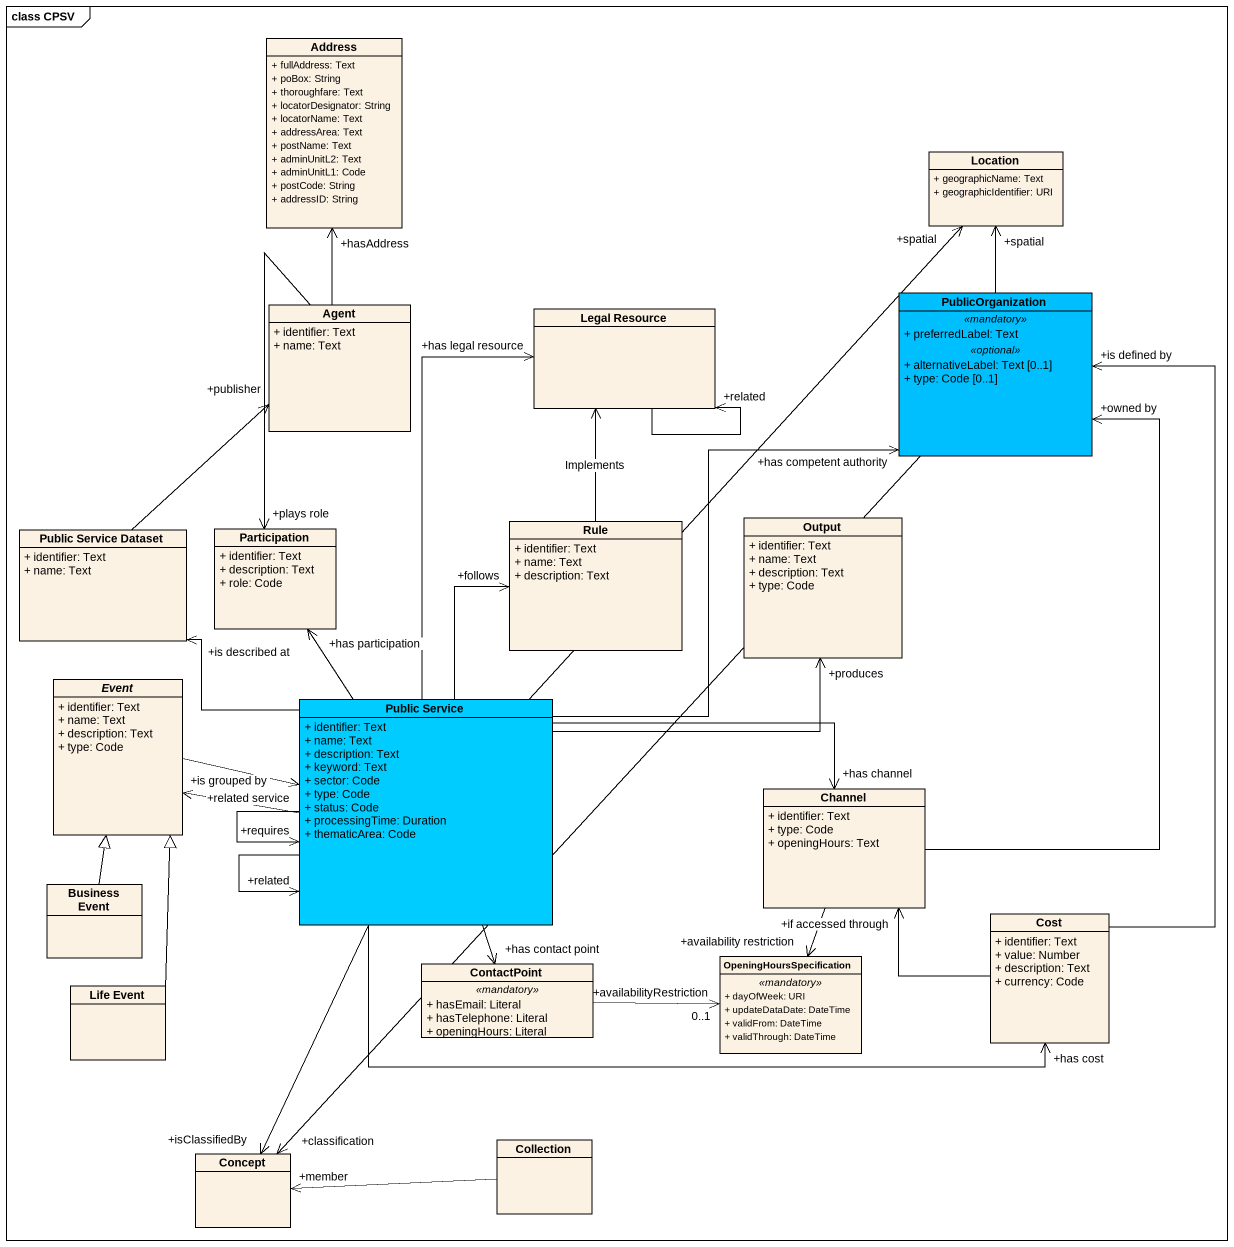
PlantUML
@startuml
mainframe class CPSV
hide circle
hide empty members
skinparam classAttributeIconSize 0
class Address {
  + fullAddress: Text
  + poBox: String
  + thoroughfare: Text
  + locatorDesignator: String
  + locatorName: Text
  + addressArea: Text
  + postName: Text
  + adminUnitL2: Text
  + adminUnitL1: Code
  + postCode: String
  + addressID: String
}
class Location {
  + geographicName: Text
  + geographicIdentifier: URI
}
class "Agent" as Agent_ {
  + identifier: Text
  + name: Text
}
class PublicOrganization #00BFFF {
  .. <<mandatory>> ..
  + preferredLabel: Text
  .. <<optional>> ..
  + alternativeLabel: Text [0..1]
  + type: Code [0..1]
}
class "Legal Resource" as Legal_Resource
class "Public Service Dataset" as Public_Service_Dataset {
  + identifier: Text
  + name: Text
}
class Participation {
  + identifier: Text
  + description: Text
  + role: Code
}
class Rule {
  + identifier: Text
  + name: Text
  + description: Text
}
class Output {
  + identifier: Text
  + name: Text
  + description: Text
  + type: Code
}
abstract class Event {
  + identifier: Text
  + name: Text
  + description: Text
  + type: Code
}
class "Public Service" as Public_Service #00CCFF {
  + identifier: Text
  + name: Text
  + description: Text
  + keyword: Text
  + sector: Code
  + type: Code
  + status: Code
  + processingTime: Duration
  + thematicArea: Code
}
class Channel {
  + identifier: Text
  + type: Code
  + openingHours: Text
}
class "Business Event" as Business_Event
class Cost {
  + identifier: Text
  + value: Number
  + description: Text
  + currency: Code
}
class ContactPoint {
  .. <<mandatory>> ..
  + hasEmail: Literal
  + hasTelephone: Literal
  + openingHours: Literal
}
class OpeningHoursSpecification {
  .. <<mandatory>> ..
  + dayOfWeek: URI
  + updateDataDate: DateTime
  + validFrom: DateTime
  + validThrough: DateTime
}
class "Life Event" as Life_Event
class Concept
class Collection
Agent_ -up-> "+hasAddress" Address
Agent_ --> "+plays role" Participation
PublicOrganization -up-> "+spatial" Location
PublicOrganization --> "+classification" Concept
Legal_Resource --> "+related" Legal_Resource
Public_Service_Dataset -up-> "+publisher" Agent_
Rule -up-> Legal_Resource : Implements
Rule "+follows" <-- Public_Service
Event -right-> "+related service" Public_Service
Public_Service -up-> "+spatial" Location
Public_Service -up-> "+has competent authority" PublicOrganization
Public_Service -up-> "+has legal resource" Legal_Resource
Public_Service -up-> "+is described at" Public_Service_Dataset
Public_Service -up-> "+has participation" Participation
Public_Service -right-> "+produces" Output
Public_Service -left-> "+is grouped by" Event
Public_Service --> "+related" Public_Service
Public_Service --> "+requires" Public_Service
Public_Service -right-> "+has channel" Channel
Public_Service -right-> "+has cost" Cost
Public_Service --> "+has contact point" ContactPoint
Public_Service --> "+isClassifiedBy" Concept
Channel -up-> "+owned by" PublicOrganization
Channel --> "+availability restriction" OpeningHoursSpecification
Business_Event -up-|> Event
Cost -up-> "+is defined by" PublicOrganization
Cost -up-> "+if accessed through" Channel
ContactPoint -right-> "+availabilityRestriction\n0..1" OpeningHoursSpecification
Life_Event -up-|> Event
Collection -left-> "+member" Concept
@enduml
